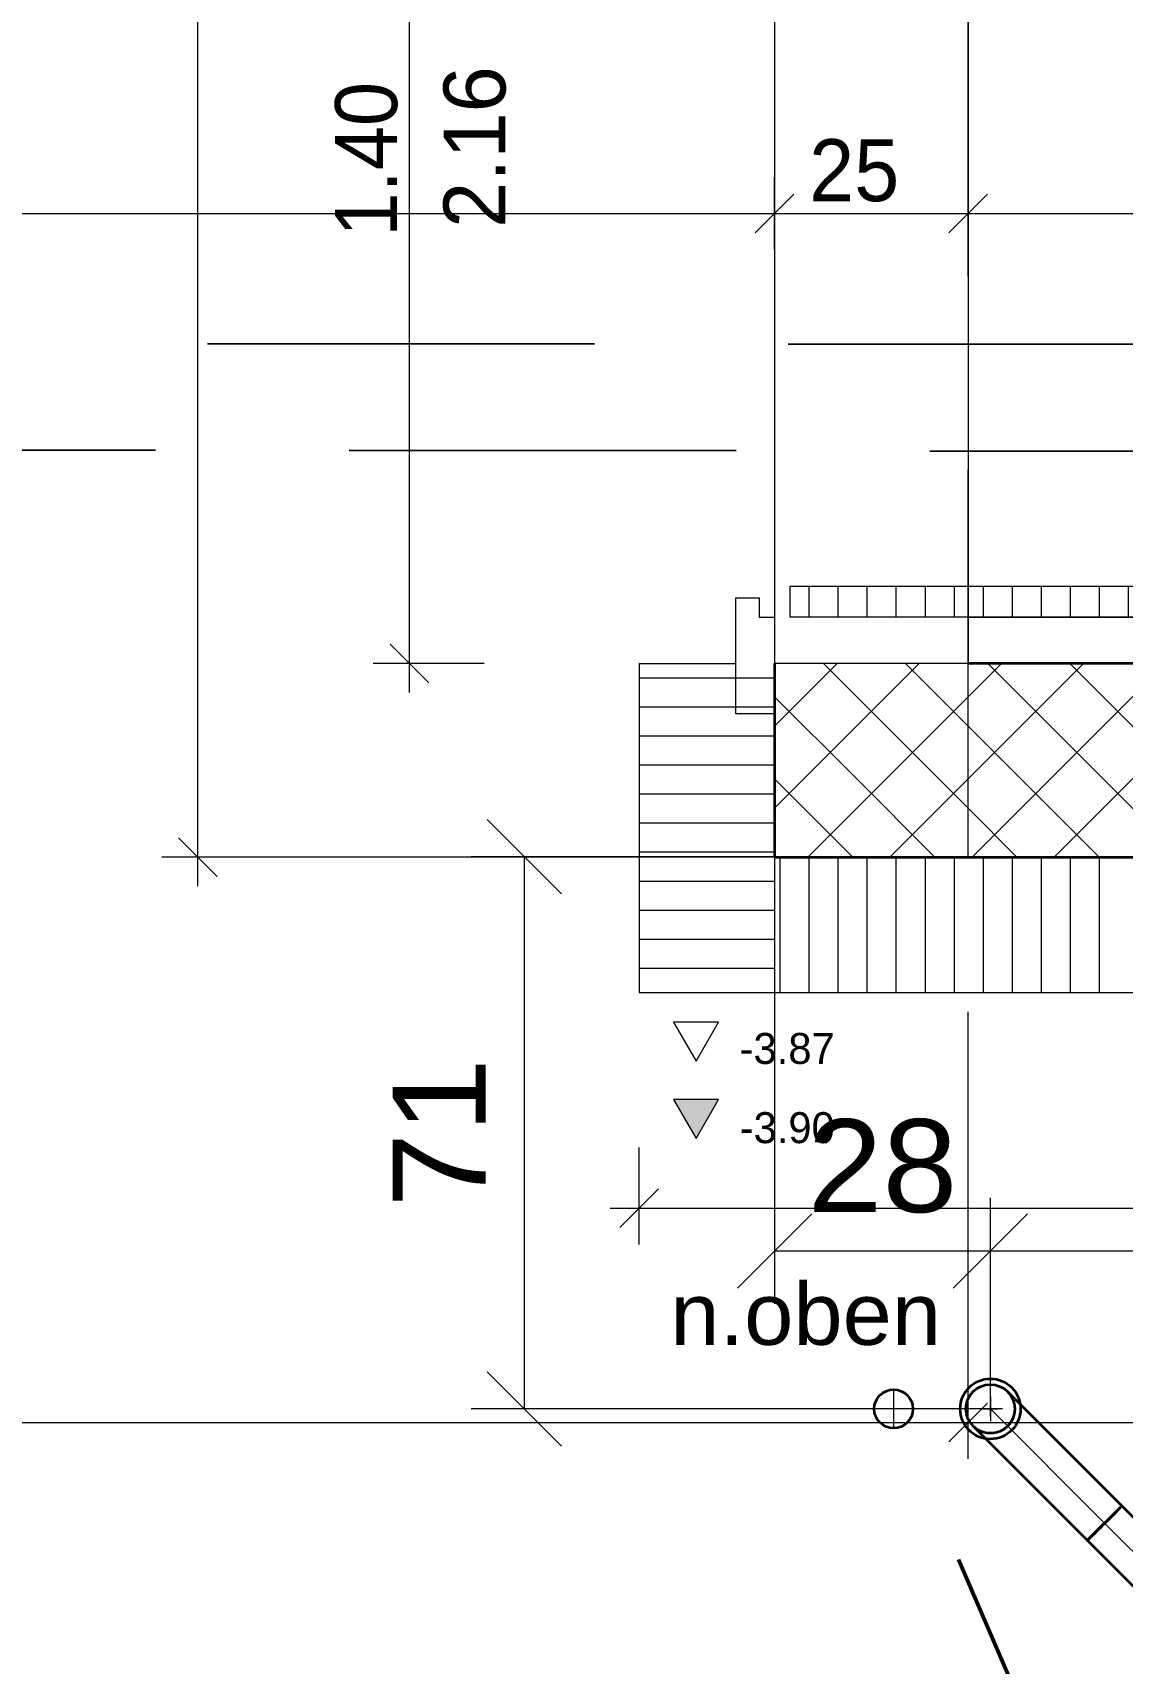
# Model space of a CAD drawing. Header units: millimetres. Extents: x -3497 to 2618, y -1809 to 2456.
# Drawn here: x -233.5 to -92.7, y 636.7 to 847.3 of the extents above; entities that cross this region are included whole.
import ezdxf
from ezdxf.enums import TextEntityAlignment as Align

# ---------------------------------------------------------------- set-up
doc = ezdxf.new("R2010")
doc.units = ezdxf.units.MM
doc.header["$LTSCALE"] = 100
doc.header["$PDMODE"] = 2
doc.header["$PDSIZE"] = 1
for name, pattern in [('DASHDOT', [1, 0.5, -0.25, 0, -0.25]), ('DASHED', [0.75, 0.5, -0.25]), ('HIDDENX2', [0.75, 0.5, -0.25])]:
    doc.linetypes.add(name, pattern=pattern)
for name, color, linetype, true_color in [('00_Anm.FP', 7, 'Continuous', 0x00c0ff), ('10-0.03 Solid', 3, 'Continuous', 0x00ff00), ('10-0.05 Solid', 1, 'Continuous', 0xff0000), ('10-0.10 Punktlinie', 9, 'Continuous', 0x808080), ('10-0.18 Solid', 9, 'Continuous', 0x808080), ('20-(100) Aussenwände', 7, 'Continuous', 0xc0c0c0), ('20-Beton', 9, 'Continuous', 0x808080), ('30-Text', 7, 'Continuous', 0xff8000), ('30-Text 6', 3, 'Continuous', 0x00ff00), ('50-Sanitärapparate', 6, 'Continuous', 0xff00ff), ('50-Türen&Fenster', 9, 'Continuous', 0x808080), ('Layer31', 9, 'Continuous', 0x808080)]:
    doc.layers.add(name, color=color, linetype=linetype, true_color=true_color)
doc.layers.add('10-0.05 Strichpunkt', color=7, linetype='Continuous')
doc.styles.add('Arial', font='arial.ttf')
doc.dimstyles.new('ISO-25', dxfattribs={"dimtxt": 2.5, "dimasz": 2.5, "dimexe": 1.25, "dimexo": 0.625, "dimtad": 1, "dimtxsty": 'Standard', "dimcen": 2.5, "dimadec": 0, "dimazin": 0, "dimtfac": 1, "dimtmove": 0, "dimatfit": 3, "dimfxl": 0, "dimarcsym": 0})

# ---------------------------------------------------------------- blocks, each defined once
blk = doc.blocks.new('Baugruppe_437_nNn07')
at = {"layer": '10-0.03 Solid', "color": 7, "linetype": 'DASHED', "lineweight": 13}
for p, q in [((-122.3, 672.09), (-122.3, 667.09)), ((-119.8, 669.59), (-124.8, 669.59))]:
    blk.add_line(p, q, dxfattribs=at)
at = {"layer": '10-0.03 Solid', "color": 3, "linetype": 'Continuous', "lineweight": 35, "true_color": 0x00ff00}
blk.add_circle((-122.3, 669.59), 2.5, dxfattribs=at)
blk = doc.blocks.new('vERiSym_092_nNn028')
at = {"layer": '20-(100) Aussenwände', "color": 7, "linetype": 'DASHDOT', "lineweight": 18}
blk.add_point((-109.8, 669.59), dxfattribs=at)
blk = doc.blocks.new('vEGuideLine_699_nNn032')
at = {"layer": '20-(100) Aussenwände', "color": 18, "linetype": 'DASHDOT', "lineweight": 13, "true_color": 0x000000}
blk.add_point((-109.8, 669.59), dxfattribs=at)
blk = doc.blocks.new('vEPipe_359_nNn040')
at = {"layer": '20-(100) Aussenwände', "color": 7, "linetype": 'DASHDOT', "lineweight": 18}
blk.add_line((-87.38, 647.17), (-95.05, 654.85), dxfattribs=at)
at = {"layer": '20-(100) Aussenwände', "color": 22, "linetype": 'Continuous', "lineweight": 35, "true_color": 0xc03000}
blk.add_lwpolyline([(-85.15, 649.4), (-92.83, 657.07), (-92.84, 657.05), (-92.89, 656.99), (-92.98, 656.89), (-93.1, 656.75), (-93.26, 656.59), (-93.45, 656.39), (-93.66, 656.17), (-93.9, 655.92), (-94.16, 655.66), (-94.43, 655.38), (-94.72, 655.09), (-95.01, 654.8), (-95.3, 654.51), (-95.59, 654.23), (-95.86, 653.95), (-96.13, 653.69), (-96.37, 653.45), (-96.6, 653.24), (-96.79, 653.05), (-96.96, 652.89), (-97.09, 652.77), (-97.19, 652.68), (-97.26, 652.63), (-97.28, 652.62), (-89.6, 644.94), (-89.58, 644.96), (-89.52, 645.01), (-89.42, 645.1), (-89.28, 645.22), (-89.12, 645.38), (-88.92, 645.56), (-88.7, 645.78), (-88.45, 646.02), (-88.19, 646.28), (-87.91, 646.55), (-87.62, 646.84), (-87.33, 647.13), (-87.04, 647.42), (-86.76, 647.7), (-86.48, 647.98), (-86.23, 648.25), (-85.99, 648.49), (-85.77, 648.71), (-85.58, 648.91), (-85.43, 649.08), (-85.3, 649.21), (-85.21, 649.31), (-85.16, 649.37)], close=True, dxfattribs=at)
blk.add_lwpolyline([(-89.6, 644.94), (-89.58, 644.96), (-89.52, 645.01), (-89.42, 645.1), (-89.28, 645.22), (-89.12, 645.38), (-88.92, 645.56), (-88.7, 645.78), (-88.45, 646.02), (-88.19, 646.28), (-87.91, 646.55), (-87.62, 646.84), (-87.33, 647.13), (-87.04, 647.42), (-86.76, 647.7), (-86.48, 647.98), (-86.23, 648.25), (-85.99, 648.49), (-85.77, 648.71), (-85.58, 648.91), (-85.43, 649.08), (-85.3, 649.21), (-85.21, 649.31), (-85.16, 649.37), (-85.15, 649.4)], dxfattribs=at)
blk = doc.blocks.new('vEBow_891_nNn041')
at = {"layer": '20-(100) Aussenwände', "color": 7, "linetype": 'DASHDOT', "lineweight": 18}
for p, q in [((-109.8, 671.16), (-109.8, 668.01)), ((-108.22, 669.59), (-111.37, 669.59)), ((-109.8, 669.59), (-95.05, 654.85))]:
    blk.add_line(p, q, dxfattribs=at)
at = {"layer": '20-(100) Aussenwände', "color": 22, "linetype": 'Continuous', "lineweight": 35, "true_color": 0xc03000}
blk.add_line((-97.28, 652.62), (-92.83, 657.07), dxfattribs=at)
blk.add_lwpolyline([(-112.02, 667.36), (-97.28, 652.62), (-92.83, 657.07), (-107.57, 671.82), (-107.3, 671.51), (-107.07, 671.16), (-106.89, 670.79), (-106.75, 670.4), (-106.67, 670), (-106.65, 669.59), (-106.67, 669.18), (-106.75, 668.77), (-106.89, 668.38), (-107.07, 668.01), (-107.3, 667.67), (-107.57, 667.36), (-107.88, 667.09), (-108.22, 666.86), (-108.59, 666.68), (-108.98, 666.55), (-109.38, 666.47), (-109.8, 666.44), (-110.21, 666.47), (-110.61, 666.55), (-111, 666.68), (-111.37, 666.86), (-111.71, 667.09)], close=True, dxfattribs=at)
blk = doc.blocks.new('vEMuffe_071_nNn042')
at = {"layer": '20-(100) Aussenwände', "color": 7, "linetype": 'DASHDOT', "lineweight": 18}
for p, q in [((-109.8, 671.16), (-109.8, 668.01)), ((-108.22, 669.59), (-111.37, 669.59))]:
    blk.add_line(p, q, dxfattribs=at)
at = {"layer": '20-(100) Aussenwände', "color": 22, "linetype": 'Continuous', "lineweight": 35, "true_color": 0xc03000}
for radius in [3.9, 3.15, 3.15]:
    blk.add_circle((-109.8, 669.59), radius, dxfattribs=at)
blk = doc.blocks.new('*D353')
at = {"layer": '10-0.05 Strichpunkt', "color": 6, "linetype": 'Continuous', "lineweight": 13, "true_color": 0xff00ff}
for p, q in [((-137.67, 740.89), (-137.67, 683.14)), ((-109.8, 669.59), (-109.8, 696.86)), ((-132.87, 694.8), (-142.47, 685.2)), ((-114.6, 685.2), (-105, 694.8)), ((-137.67, 690), (-109.8, 690)), ((-137.67, 690), (-137.67, 690)), ((-109.8, 690), (-109.8, 690))]:
    blk.add_line(p, q, dxfattribs=at)
at = {"layer": '10-0.05 Strichpunkt', "color": 6, "linetype": 'Continuous', "lineweight": 13, "true_color": 0xff00ff, "style": 'Arial', "width": 1.03866}
blk.add_text('28', height=12, dxfattribs=at).set_placement((-133.41, 695), (-114.06, 695), align=Align.FIT)
blk = doc.blocks.new('_Oblique')
at = {"color": 0, "linetype": 'ByBlock', "lineweight": -2}
blk.add_line((-0.5, -0.5), (0.5, 0.5), dxfattribs=at)
blk = doc.blocks.new('*D354')
at = {"layer": '10-0.05 Strichpunkt', "color": 6, "linetype": 'Continuous', "lineweight": 13, "true_color": 0xff00ff}
for p, q in [((-109.8, 669.59), (-109.8, 696.86)), ((-114.6, 685.2), (-105, 694.8)), ((37.2, 694.8), (27.6, 685.2)), ((32.4, 693.9), (32.4, 683.14)), ((-109.8, 690), (32.4, 690))]:
    blk.add_line(p, q, dxfattribs=at)
at = {"layer": '10-0.05 Strichpunkt', "color": 6, "linetype": 'Continuous', "lineweight": 13, "true_color": 0xff00ff, "style": 'Arial', "width": 1.060137}
blk.add_text('142', height=12, dxfattribs=at).set_placement((-53.5, 695), (-23.89, 695), align=Align.FIT)
blk = doc.blocks.new('*D359')
at = {"layer": '10-0.05 Strichpunkt', "color": 6, "linetype": 'Continuous', "lineweight": 13, "true_color": 0xff00ff}
for p, q in [((-174.8, 745.69), (-165.2, 736.09)), ((-137.67, 740.89), (-176.86, 740.89)), ((-170, 740.89), (-170, 669.59)), ((-165.2, 664.79), (-174.8, 674.39)), ((-109.8, 669.59), (-176.86, 669.59))]:
    blk.add_line(p, q, dxfattribs=at)
at = {"layer": '10-0.05 Strichpunkt', "color": 6, "linetype": 'Continuous', "lineweight": 13, "true_color": 0xff00ff, "style": 'Arial', "width": 1.03866}
blk.add_text('71', height=12, rotation=90, dxfattribs=at).set_placement((-175, 695.57), (-175, 714.91), align=Align.FIT)
blk = doc.blocks.new('*X507')
at = {"layer": '10-0.05 Solid', "color": 18, "linetype": 'Continuous', "lineweight": 13, "true_color": 0x000000}
for p, q in [((-140.77, 737.76), (-137.67, 737.76)), ((-144.52, 734.01), (-137.67, 734.01)), ((-148.27, 730.26), (-137.67, 730.26)), ((-152.02, 726.51), (-137.67, 726.51))]:
    blk.add_line(p, q, dxfattribs=at)
blk = doc.blocks.new('*X508')
at = {"layer": '10-0.05 Solid', "color": 18, "linetype": 'Continuous', "lineweight": 13, "true_color": 0x000000}
for p, q in [((-133.38, 740.85), (-112.67, 761.56)), ((-112.67, 757.77), (-116.72, 761.81)), ((-112.67, 747.16), (-122.02, 756.51)), ((-116.97, 740.85), (-127.32, 751.2)), ((-122.77, 740.85), (-112.67, 750.96)), ((-127.58, 740.85), (-132.63, 745.9))]:
    blk.add_line(p, q, dxfattribs=at)
blk = doc.blocks.new('*X511')
at = {"layer": '10-0.05 Solid', "color": 18, "linetype": 'Continuous', "lineweight": 13, "true_color": 0x000000}
for p, q in [((-155.17, 764.01), (-137.67, 764.01)), ((-155.17, 760.26), (-137.67, 760.26)), ((-155.17, 756.51), (-137.67, 756.51)), ((-155.17, 752.76), (-137.67, 752.76)), ((-155.17, 749.01), (-137.67, 749.01)), ((-155.17, 745.26), (-137.67, 745.26)), ((-155.17, 741.51), (-137.67, 741.51))]:
    blk.add_line(p, q, dxfattribs=at)
blk = doc.blocks.new('*X512')
at = {"layer": '10-0.05 Solid', "color": 18, "linetype": 'Continuous', "lineweight": 13, "true_color": 0x000000}
for p, q in [((-155.17, 737.76), (-140.77, 737.76)), ((-155.17, 734.01), (-144.52, 734.01)), ((-155.17, 730.26), (-148.27, 730.26)), ((-155.17, 726.51), (-152.02, 726.51))]:
    blk.add_line(p, q, dxfattribs=at)
blk = doc.blocks.new('*X513')
at = {"layer": '10-0.05 Solid', "color": 18, "linetype": 'Continuous', "lineweight": 13, "true_color": 0x000000}
for p, q in [((-137.67, 747.17), (-118.99, 765.85)), ((-137.67, 757.78), (-129.59, 765.85)), ((-122.02, 756.51), (-131.37, 765.85)), ((-116.72, 761.81), (-120.76, 765.85)), ((-127.32, 751.2), (-137.67, 761.55)), ((-132.63, 745.9), (-137.67, 750.95))]:
    blk.add_line(p, q, dxfattribs=at)
blk = doc.blocks.new('*X514')
at = {"layer": '10-0.05 Solid', "color": 8, "linetype": 'Continuous', "lineweight": 13, "true_color": 0x808080}
for p, q in [((-133.2, 771.85), (-133.2, 775.85)), ((-129.45, 771.85), (-129.45, 775.85)), ((-125.7, 771.85), (-125.7, 775.85)), ((-121.95, 771.85), (-121.95, 775.85)), ((-118.2, 771.85), (-118.2, 775.85)), ((-114.45, 771.85), (-114.45, 775.85)), ((-110.7, 771.85), (-110.7, 775.85)), ((-106.95, 771.85), (-106.95, 775.85)), ((-103.2, 771.85), (-103.2, 775.85)), ((-99.45, 771.85), (-99.45, 775.85)), ((-95.7, 771.85), (-95.7, 775.85)), ((-91.95, 771.85), (-91.95, 775.85)), ((-88.2, 771.85), (-88.2, 775.85)), ((-84.45, 771.85), (-84.45, 775.85)), ((-80.7, 771.85), (-80.7, 775.85)), ((-76.95, 771.85), (-76.95, 775.85)), ((-73.2, 771.85), (-73.2, 775.85)), ((-69.45, 771.85), (-69.45, 775.85)), ((-65.7, 771.85), (-65.7, 775.85)), ((-61.95, 771.85), (-61.95, 775.85)), ((-58.2, 771.85), (-58.2, 775.85)), ((-54.45, 771.85), (-54.45, 775.85)), ((-50.7, 771.85), (-50.7, 775.85)), ((-46.95, 771.85), (-46.95, 775.85)), ((-43.2, 771.85), (-43.2, 775.85)), ((-39.45, 771.85), (-39.45, 775.85)), ((-35.7, 771.85), (-35.7, 775.85)), ((-31.95, 771.85), (-31.95, 775.85)), ((-28.2, 771.85), (-28.2, 775.85)), ((-24.45, 771.85), (-24.45, 775.85)), ((-20.7, 771.85), (-20.7, 775.85)), ((-16.95, 771.85), (-16.95, 775.85)), ((-13.2, 771.85), (-13.2, 775.85)), ((-9.45, 771.85), (-9.45, 775.85))]:
    blk.add_line(p, q, dxfattribs=at)
blk = doc.blocks.new('*X515')
at = {"layer": '10-0.05 Solid', "color": 18, "linetype": 'Continuous', "lineweight": 13, "true_color": 0x000000}
for p, q in [((-136.95, 723.35), (-136.95, 740.85)), ((-133.2, 723.35), (-133.2, 740.85)), ((-129.45, 723.35), (-129.45, 740.85)), ((-125.7, 723.35), (-125.7, 740.85)), ((-121.95, 723.35), (-121.95, 740.85)), ((-118.2, 723.35), (-118.2, 740.85)), ((-114.45, 723.35), (-114.45, 740.85)), ((-110.7, 723.35), (-110.7, 740.85)), ((-106.95, 723.35), (-106.95, 740.85)), ((-103.2, 723.35), (-103.2, 740.85)), ((-99.45, 723.35), (-99.45, 740.85)), ((-95.7, 723.35), (-95.7, 740.85))]:
    blk.add_line(p, q, dxfattribs=at)
blk = doc.blocks.new('*X516')
at = {"layer": '10-0.05 Solid', "color": 18, "linetype": 'Continuous', "lineweight": 13, "true_color": 0x000000}
for p, q in [((-112.67, 750.96), (-97.77, 765.85)), ((-112.67, 761.56), (-108.38, 765.85)), ((-112.17, 740.85), (-87.17, 765.85)), ((-85.15, 740.85), (-110.15, 765.85)), ((-101.56, 740.85), (-76.56, 765.85)), ((-74.55, 740.85), (-99.55, 765.85)), ((-95.76, 740.85), (-112.67, 757.77)), ((-106.37, 740.85), (-112.67, 747.16))]:
    blk.add_line(p, q, dxfattribs=at)
blk = doc.blocks.new('AnonymMegaMac_nNn0989')
at = {"layer": '20-Beton', "color": 8, "linetype": 'Continuous', "lineweight": 13, "true_color": 0x808080}
blk.add_line((-1235.15, 667.85), (-112.67, 667.82), dxfattribs=at)
blk = doc.blocks.new('AnonymMegaMac_nNn0990')
at = {"layer": '20-Beton', "color": 8, "linetype": 'Continuous', "lineweight": 13, "true_color": 0x808080}
for p, q in [((-112.67, 663.13), (-112.67, 720.85)), ((-110.17, 670.32), (-115.17, 665.32)), ((-1235.15, 667.85), (-112.67, 667.82)), ((-112.67, 667.82), (1067.35, 667.78))]:
    blk.add_line(p, q, dxfattribs=at)
blk = doc.blocks.new('AnonymMegaMac_nNn0991')
at = {"layer": '20-Beton', "color": 8, "linetype": 'Continuous', "lineweight": 13, "true_color": 0x808080}
for p, q in [((-110.17, 670.32), (-115.17, 665.32)), ((-112.67, 667.82), (1067.35, 667.78))]:
    blk.add_line(p, q, dxfattribs=at)
blk = doc.blocks.new('AnonymMegaMac_nNn01001')
at = {"layer": '20-Beton', "color": 8, "linetype": 'Continuous', "lineweight": 13, "true_color": 0x808080}
for p, q in [((-137.67, 819.28), (-137.67, 828.66)), ((-135.17, 826.47), (-140.17, 821.47)), ((-1235.15, 823.97), (-137.67, 823.97))]:
    blk.add_line(p, q, dxfattribs=at)
blk = doc.blocks.new('AnonymMegaMac_nNn01002')
at = {"layer": '20-Beton', "color": 8, "linetype": 'Continuous', "lineweight": 13, "true_color": 0x808080}
for p, q in [((-137.67, 819.28), (-137.67, 828.66)), ((-112.67, 819.28), (-112.67, 828.66)), ((-135.17, 826.47), (-140.17, 821.47)), ((-110.17, 826.47), (-115.17, 821.47)), ((-137.67, 823.97), (-112.67, 823.97))]:
    blk.add_line(p, q, dxfattribs=at)
at = {"layer": '20-Beton', "color": 8, "linetype": 'Continuous', "lineweight": 18, "true_color": 0x808080, "style": 'Arial', "width": 0.9375}
blk.add_text('25', height=8, dxfattribs=at).set_placement((-133.21, 825.56), (-121.57, 825.56), align=Align.FIT)
blk = doc.blocks.new('AnonymMegaMac_nNn01003')
at = {"layer": '20-Beton', "color": 8, "linetype": 'Continuous', "lineweight": 13, "true_color": 0x808080}
for p, q in [((-112.67, 819.28), (-112.67, 828.66)), ((202.34, 819.28), (202.34, 828.66)), ((-110.17, 826.47), (-115.17, 821.47)), ((204.84, 826.47), (199.84, 821.47)), ((-112.67, 823.97), (202.34, 823.97))]:
    blk.add_line(p, q, dxfattribs=at)
at = {"layer": '20-Beton', "color": 8, "linetype": 'Continuous', "lineweight": 18, "true_color": 0x808080, "style": 'Arial', "width": 0.957658}
blk.add_text('3.15', height=8, dxfattribs=at).set_placement((30.9, 825.56), (51.71, 825.56), align=Align.FIT)
blk = doc.blocks.new('AnonymMegaMac_nNn01076')
at = {"layer": '20-Beton', "color": 8, "linetype": 'Continuous', "lineweight": 13, "true_color": 0x808080}
for p, q in [((-212.16, 740.85), (-212.16, 1477.98)), ((-214.66, 743.35), (-209.66, 738.35)), ((-132.67, 740.85), (-216.84, 740.85)), ((-212.16, 737.1), (-212.16, 740.85))]:
    blk.add_line(p, q, dxfattribs=at)
blk = doc.blocks.new('AnonymMegaMac_nNn01206')
at = {"layer": '20-Beton', "color": 8, "linetype": 'Continuous', "lineweight": 13, "true_color": 0x808080}
for p, q in [((-155.17, 690.82), (-155.17, 703.35)), ((-152.67, 698.01), (-157.67, 693.01)), ((-158.92, 695.51), (-155.17, 695.51)), ((-155.17, 695.51), (676.83, 695.51))]:
    blk.add_line(p, q, dxfattribs=at)
blk = doc.blocks.new('AnonymMegaMac_nNn01231')
at = {"layer": '20-Beton', "color": 8, "linetype": 'Continuous', "lineweight": 13, "true_color": 0x808080}
for p, q in [((-182.35, 903.35), (-187.35, 908.35)), ((-184.85, 905.85), (-184.85, 909.6)), ((-175.17, 905.85), (-189.54, 905.85)), ((-184.85, 765.85), (-184.85, 905.85)), ((-187.35, 768.35), (-182.35, 763.35)), ((-175.17, 765.85), (-189.54, 765.85)), ((-184.85, 762.1), (-184.85, 765.85))]:
    blk.add_line(p, q, dxfattribs=at)
at = {"layer": '20-Beton', "color": 8, "linetype": 'Continuous', "lineweight": 13, "true_color": 0x808080, "style": 'Arial'}
for s, width, p, p2 in [('2.16', 0.961708, (-172.44, 822.1), (-172.44, 842.99)), ('1.40', 0.919367, (-186.44, 820.99), (-186.44, 840.96))]:
    blk.add_text(s, height=8, rotation=90, dxfattribs=dict(at, width=width)).set_placement(p, p2, align=Align.FIT)

msp = doc.modelspace()

# ---------------------------------------------------------------- hatches: boundary and pattern name
at = {"layer": '20-Beton', "linetype": 'Continuous', "lineweight": 13, "true_color": 0x808080}
msp.add_hatch(color=8, dxfattribs=at).paths.add_polyline_path([(-147.81, 704.5), (-144.9, 709.54), (-150.72, 709.54)], flags=0)

# ---------------------------------------------------------------- linework, layer by layer
at = {"layer": '00_Anm.FP', "color": 8, "linetype": 'Continuous', "lineweight": 13, "true_color": 0x808080}
for p, q in [((-155.17, 765.85), (-142.79, 765.85)), ((-112.67, 765.85), (-137.67, 765.85))]:
    msp.add_line(p, q, dxfattribs=at)
at = {"layer": '10-0.10 Punktlinie', "color": 8, "linetype": 'Continuous', "lineweight": 13, "true_color": 0x808080}
for points in [[(-112.67, 1502.89), (-112.67, 765.85)], [(-112.67, 765.85), (124.32, 765.85)]]:
    msp.add_lwpolyline(points, dxfattribs=at)
at = {"layer": '10-0.18 Solid', "color": 8, "linetype": 'Continuous', "lineweight": 35, "true_color": 0x808080}
for p, q in [((-137.67, 765.85), (-137.67, 740.85)), ((-137.67, 740.85), (-112.67, 740.85)), ((-137.67, 740.85), (-112.67, 740.85)), ((-112.67, 740.85), (676.83, 740.85))]:
    msp.add_line(p, q, dxfattribs=at)
at = {"layer": '20-(100) Aussenwände', "color": 8, "linetype": 'Continuous', "lineweight": 13, "true_color": 0x808080}
for p, q in [((-135.67, 775.85), (-7.67, 775.85)), ((-135.67, 771.85), (-135.67, 775.85)), ((-112.67, 775.85), (-7.67, 775.85)), ((-142.67, 774.35), (-139.67, 774.35)), ((-142.67, 765.85), (-142.67, 774.35)), ((-139.67, 774.35), (-139.67, 771.85)), ((-139.67, 771.85), (-137.67, 771.85)), ((-137.67, 771.85), (-137.67, 765.85)), ((-7.67, 771.85), (-135.67, 771.85)), ((-112.67, 771.85), (-7.67, 771.85)), ((-142.67, 759.35), (-142.67, 765.85)), ((-137.67, 765.85), (-137.67, 759.35)), ((-139.67, 759.35), (-142.67, 759.35)), ((-137.67, 759.35), (-139.67, 759.35))]:
    msp.add_line(p, q, dxfattribs=at)
at = {"layer": '20-Beton', "color": 8, "linetype": 'Continuous', "lineweight": 13, "true_color": 0x808080}
for p, q in [((-144.9, 719.54), (-150.72, 719.54)), ((-150.72, 719.54), (-147.81, 714.5)), ((-147.81, 714.5), (-144.9, 719.54)), ((-144.9, 709.54), (-150.72, 709.54)), ((-150.72, 709.54), (-147.81, 704.5)), ((-147.81, 704.5), (-144.9, 709.54))]:
    msp.add_line(p, q, dxfattribs=at)
at = {"layer": '30-Text', "color": 18, "linetype": 'HIDDENX2', "lineweight": 13, "true_color": 0x000000}
msp.add_lwpolyline([(-112.67, 740.85), (-112.67, 1477.98), (-137.67, 1477.98)], dxfattribs=at)
at = {"layer": '30-Text', "color": 30, "linetype": 'DASHED', "lineweight": 25, "true_color": 0xff8000}
msp.add_lwpolyline([(-435.94, 807.3), (560.37, 806.71, 0.414214), (570.37, 816.71), (570.37, 925.55)], format="xyb", dxfattribs=at)
msp.add_lwpolyline([(157.37, 793), (-435.94, 793.59)], dxfattribs=at)
at = {"layer": '30-Text 6', "color": 3, "linetype": 'DASHED', "lineweight": 50, "true_color": 0x00ff00}
msp.add_line((54.02, 259.71), (-121.29, 667.3), dxfattribs=at)
at = {"layer": '50-Sanitärapparate', "color": 8, "linetype": 'Continuous', "lineweight": 13, "true_color": 0x808080}
for points in [[(-137.67, 1477.98), (-137.67, 1190.86), (-137.67, 740.85), (-112.67, 740.85)], [(-137.67, 1477.98), (-137.67, 1190.86), (-137.67, 740.85), (-112.67, 740.85)], [(-137.67, 1477.98), (-137.67, 1190.86), (-137.67, 740.85), (-112.67, 740.85)], [(-137.67, 1477.98), (-137.67, 1190.86), (-137.67, 740.85), (-112.67, 740.85)], [(-137.67, 1477.98), (-137.67, 1190.86), (-137.67, 740.85), (-112.67, 740.85)], [(-112.67, 740.85), (1092.33, 740.85)], [(-112.67, 740.85), (1092.33, 740.85)], [(-112.67, 740.85), (1092.33, 740.85)], [(-112.67, 740.85), (1092.33, 740.85)], [(-112.67, 740.85), (1092.33, 740.85)]]:
    msp.add_lwpolyline(points, dxfattribs=at)
msp.add_lwpolyline([(-112.67, 765.85), (202.34, 765.85), (202.34, 905.98), (17.34, 905.98), (17.34, 948.89), (-112.66, 948.89), (-112.66, 905.98), (-112.67, 905.98)], close=True, dxfattribs=at)
at = {"layer": '50-Türen&Fenster', "color": 8, "linetype": 'Continuous', "lineweight": 18, "true_color": 0x808080}
for points in [[(-155.17, 765.85), (-155.17, 723.35)], [(-155.17, 723.35), (-137.67, 723.35)], [(-137.67, 723.35), (676.83, 723.35)]]:
    msp.add_lwpolyline(points, dxfattribs=at)
at = {"layer": '50-Türen&Fenster', "color": 8, "linetype": 'Continuous', "lineweight": 35, "true_color": 0x808080}
msp.add_lwpolyline([(202.34, 765.85), (-112.67, 765.85)], dxfattribs=at)

# ---------------------------------------------------------------- block references
for name in ['AnonymMegaMac_nNn01076', 'AnonymMegaMac_nNn01231', 'AnonymMegaMac_nNn01001', 'AnonymMegaMac_nNn01002', 'AnonymMegaMac_nNn01003', '*X514', '*X513', '*X516', '*X511', '*X508', '*X515', '*X512', '*X507', 'AnonymMegaMac_nNn0989', 'AnonymMegaMac_nNn0990', 'AnonymMegaMac_nNn0991', 'AnonymMegaMac_nNn01206', 'Baugruppe_437_nNn07', 'vEMuffe_071_nNn042', 'vEBow_891_nNn041', 'vERiSym_092_nNn028', 'vEGuideLine_699_nNn032', 'vEPipe_359_nNn040']:
    msp.add_blockref(name, (0, 0))

# ---------------------------------------------------------------- texts
at = {"layer": '10-0.05 Strichpunkt', "color": 216, "linetype": 'Continuous', "lineweight": 25, "true_color": 0x800080, "style": 'Arial', "width": 1.024074}
msp.add_text('n.oben', height=8, dxfattribs=at).set_placement((-151.14, 677.86), (-116.17, 677.86), align=Align.FIT)
at = {"layer": 'Layer31', "color": 8, "linetype": 'Continuous', "lineweight": 13, "true_color": 0x808080, "style": 'Arial'}
for s, width, p, p2 in [('-3.87', 0.966048, (-142.2, 714.14), (-129.9, 714.14)), ('-3.90', 0.965105, (-142.18, 703.91), (-129.9, 703.91))]:
    msp.add_text(s, height=4, dxfattribs=dict(at, width=width)).set_placement(p, p2, align=Align.FIT)

# ---------------------------------------------------------------- dimensions: what is measured, and where the dimension line sits
at = {"layer": '10-0.05 Strichpunkt', "color": 6, "linetype": 'Continuous', "lineweight": 13, "true_color": 0xff00ff}
dim = msp.add_linear_dim(base=(-170, 669.59), p1=(-137.67, 740.89), p2=(-109.8, 669.59), angle=270, dimstyle='ISO-25', override={"dimtxt": 12, "dimasz": 12, "dimexe": 8.571429, "dimgap": 1.714286, "dimtad": 1, "dimjust": 0, "dimdec": 0, "dimzin": 8, "dimpost": '<>', "dimtxsty": 'Arial', "dimblk1": 'Oblique', "dimblk2": 'Oblique', "dimsah": 1, "dimclrd": 6, "dimclre": 6, "dimclrt": 6, "dimadec": 0}, dxfattribs=at)
dim.commit()
dim.dimension.update_dxf_attribs({"geometry": '*D359', "text_midpoint": (-181, 705.24), "text_rotation": 90})
for base, p1, p2, picture, middle in [((-109.8, 690), (-137.67, 740.89), (-109.8, 669.59), '*D353', (-123.73, 701)), ((32.4, 690), (-109.8, 669.59), (32.4, 693.9), '*D354', (-38.7, 701))]:
    dim = msp.add_linear_dim(base=base, p1=p1, p2=p2, dimstyle='ISO-25', override={"dimtxt": 12, "dimasz": 12, "dimexe": 8.571429, "dimgap": 1.714286, "dimtad": 1, "dimjust": 0, "dimdec": 0, "dimzin": 8, "dimpost": '<>', "dimtxsty": 'Arial', "dimblk1": 'Oblique', "dimblk2": 'Oblique', "dimsah": 1, "dimclrd": 6, "dimclre": 6, "dimclrt": 6, "dimadec": 0}, dxfattribs=at)
    dim.commit()
    dim.dimension.update_dxf_attribs({"geometry": picture, "text_midpoint": middle})

doc.saveas('drawing.dxf')
